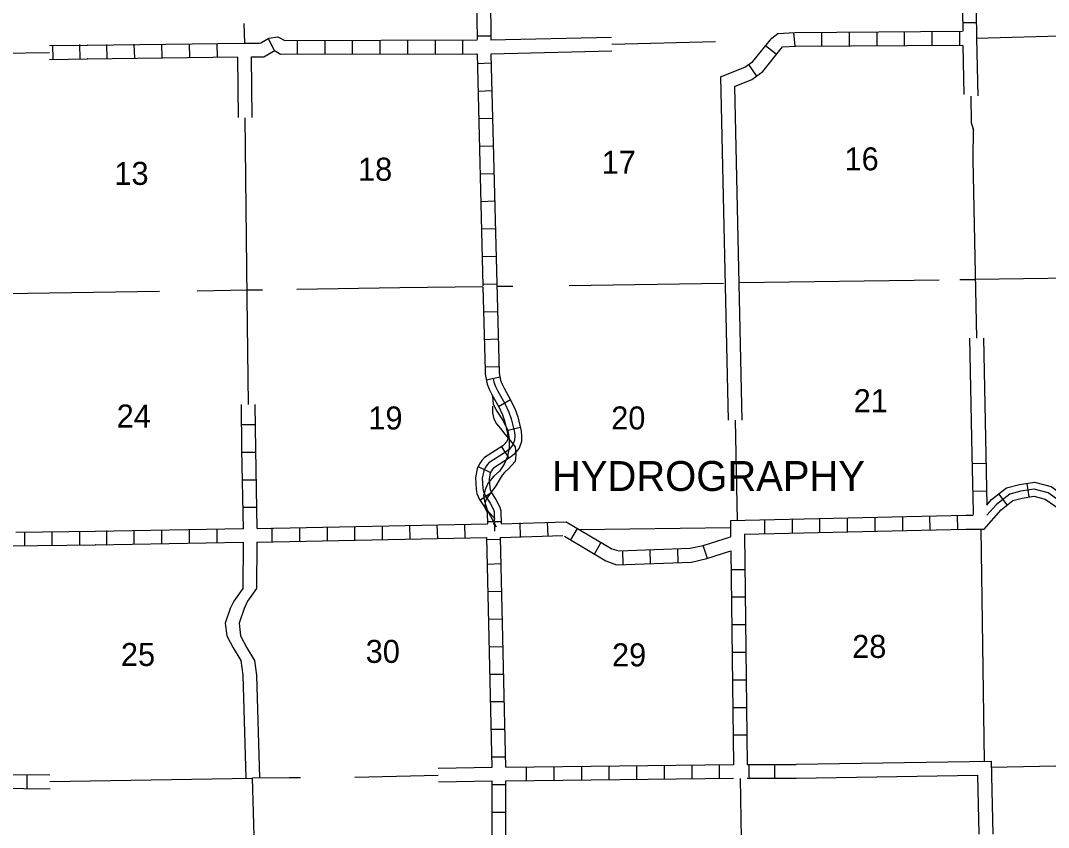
# Model space of a CAD drawing. Extents: x 1801812 to 2342521, y 16392469 to 16767754.
# Drawn here: x 1992721 to 2015082, y 16442882 to 16460423 of the extents above; entities that cross this region are included whole.
import ezdxf

# ---------------------------------------------------------------- set-up
doc = ezdxf.new("R2010")
doc.units = 0
for name, color, linetype in [('L10', 7, 'Continuous'), ('L11', 7, 'Continuous'), ('L13', 7, 'Continuous'), ('L14', 7, 'Continuous'), ('L63', 7, 'Continuous'), ('L8', 7, 'Continuous')]:
    doc.layers.add(name, color=color, linetype=linetype)

msp = doc.modelspace()

# ---------------------------------------------------------------- linework, layer by layer
at = {"layer": 'L10'}
for p, q in [((2013520, 16460042), (2013520, 16460042)), ((2007950, 16459198), (2008114, 16451736)), ((2008253, 16458992), (2008414, 16451737)), ((2013364, 16453517), (2013418, 16450989)), ((2013667, 16453521), (2013719, 16450992)), ((2013834, 16444323), (2013870, 16442734)), ((2013537, 16444017), (2013570, 16442734))]:
    msp.add_line(p, q, dxfattribs=at)
for points in [[(2013220, 16459884), (2013241, 16458817)], [(2013520, 16460042), (2013543, 16458784)]]:
    msp.add_lwpolyline(points, dxfattribs=at)
at = {"layer": 'L11'}
for p, q in [((2002945, 16460001), (2005576, 16460064)), ((1997760, 16458314), (1997745, 16459634)), ((2002954, 16459701), (2005583, 16459763)), ((1997460, 16458314), (1997445, 16459626)), ((2001806, 16444170), (2002978, 16444192)), ((2001814, 16443870), (2002979, 16443892))]:
    msp.add_line(p, q, dxfattribs=at)
for points in [[(1997562, 16449084), (1997557, 16448073), (1997358, 16447798), (1997282, 16447645), (1997175, 16447324), (1997205, 16447049), (1997343, 16446789), (1997511, 16446514), (1997557, 16446193), (1997618, 16443951)], [(1997862, 16449084), (1997857, 16448073), (1997658, 16447798), (1997582, 16447645), (1997475, 16447324), (1997505, 16447049), (1997643, 16446789), (1997811, 16446514), (1997857, 16446193), (1997918, 16443959)], [(2009595, 16444254), (2013834, 16444323)], [(2009595, 16443954), (2013537, 16444017)]]:
    msp.add_lwpolyline(points, dxfattribs=at)
at = {"layer": 'L13'}
for p, q in [((1997579, 16460359), (1997595, 16459934)), ((2013512, 16460042), (2016761, 16460126)), ((2005580, 16459913), (2007841, 16459967)), ((1992310, 16459715), (1993353, 16459730)), ((1997654, 16454402), (1997610, 16458312)), ((2013445, 16458069), (2013437, 16457402)), ((2013439, 16458080), (2013448, 16458038)), ((2013437, 16457398), (2013517, 16453519)), ((2004653, 16454667), (2008012, 16454717)), ((2008362, 16454726), (2012703, 16454784)), ((2013155, 16454792), (2013490, 16454792)), ((2013490, 16454798), (2016645, 16454842)), ((1992390, 16454490), (1995745, 16454542)), ((1996562, 16454551), (1997652, 16454570)), ((1997652, 16454567), (1997987, 16454567)), ((1998729, 16454584), (2000970, 16454617)), ((2000970, 16454617), (2002779, 16454642)), ((2003087, 16454651), (2003429, 16454651)), ((1997677, 16452075), (1997654, 16454402)), ((2008264, 16451736), (2008312, 16449556)), ((2004878, 16449359), (2008162, 16449401)), ((2013611, 16449367), (2013685, 16444320)), ((2013837, 16444192), (2017289, 16444265)), ((1999995, 16443976), (2001809, 16444017)), ((1993361, 16443877), (1997770, 16443953)), ((1997770, 16443957), (1998562, 16443967)), ((1997812, 16442455), (1997770, 16443957)), ((1998562, 16443967), (1998812, 16443967)), ((2008378, 16443949), (2008395, 16442640))]:
    msp.add_line(p, q, dxfattribs=at)
msp.add_lwpolyline([(2013393, 16458781), (2013404, 16458203), (2013442, 16458068)], dxfattribs=at)
at = {"layer": 'L8'}
for p, q in [((2002595, 16465001), (2002654, 16460009)), ((2002895, 16465009), (2002954, 16460001)), ((2013212, 16460617), (2013220, 16460192)), ((2013512, 16460617), (2013520, 16460042)), ((2013212, 16460384), (2013512, 16460384)), ((2002654, 16460092), (2002954, 16460092)), ((2009570, 16459867), (2009545, 16460167)), ((2010153, 16459867), (2010153, 16460167)), ((2010753, 16459876), (2010753, 16460176)), ((2011353, 16459876), (2011353, 16460176)), ((2011953, 16459884), (2011953, 16460184)), ((2012553, 16459884), (2012553, 16460184)), ((2013153, 16459892), (2013153, 16460192)), ((1993352, 16459880), (1994179, 16459892)), ((1993433, 16459592), (1993425, 16459892)), ((1994017, 16459601), (1994008, 16459901)), ((1994170, 16459892), (1997595, 16459934)), ((1994179, 16459892), (1994170, 16459892)), ((1994604, 16459601), (1994595, 16459901)), ((1995204, 16459609), (1995195, 16459909)), ((1995804, 16459609), (1995795, 16459909)), ((1996404, 16459617), (1996395, 16459917)), ((1997004, 16459626), (1996995, 16459926)), ((1997595, 16459934), (1997912, 16459934)), ((1997912, 16459934), (1997945, 16459942)), ((1998245, 16459767), (1998112, 16460034)), ((1998470, 16459992), (2002654, 16460001)), ((1998745, 16459692), (1998745, 16459992)), ((1999345, 16459692), (1999345, 16459992)), ((1999945, 16459692), (1999945, 16459992)), ((2000545, 16459692), (2000545, 16459992)), ((2001145, 16459701), (2001145, 16460001)), ((2001745, 16459701), (2001745, 16460001)), ((2002345, 16459701), (2002345, 16460001)), ((2009162, 16459692), (2008928, 16459876)), ((1994170, 16459592), (1997445, 16459634)), ((1997745, 16459634), (1998012, 16459634)), ((1998379, 16459692), (2002645, 16459701)), ((1993354, 16459580), (1994179, 16459592)), ((1994179, 16459592), (1994170, 16459592)), ((2002662, 16459492), (2002962, 16459501)), ((2008737, 16459217), (2008562, 16459467)), ((2002679, 16458892), (2002979, 16458901)), ((2002695, 16458292), (2002995, 16458301)), ((2002704, 16457692), (2003004, 16457701)), ((2002720, 16457092), (2003020, 16457101)), ((2002737, 16456492), (2003037, 16456501)), ((2002754, 16455892), (2003054, 16455901)), ((2002770, 16455292), (2003070, 16455301)), ((2002779, 16454692), (2003079, 16454701)), ((2002795, 16454092), (2003095, 16454101)), ((2002812, 16453492), (2003112, 16453501)), ((2002829, 16452892), (2003129, 16452901)), ((2002855, 16452616), (2003147, 16452676)), ((1997537, 16451101), (1997527, 16452075)), ((1997837, 16451101), (1997827, 16452076)), ((2003121, 16452035), (2003380, 16452182)), ((1997829, 16451634), (1997529, 16451634)), ((2003300, 16451511), (2003590, 16451582)), ((2003181, 16451159), (2003342, 16450908)), ((1997570, 16449376), (1997537, 16451101)), ((1997837, 16451034), (1997537, 16451034)), ((1997870, 16449384), (1997837, 16451101)), ((2013418, 16450989), (2013445, 16449742)), ((2013719, 16450992), (2013742, 16449891)), ((2002676, 16450725), (2002945, 16450595)), ((2013420, 16450792), (2013720, 16450801)), ((1997845, 16450434), (1997545, 16450434)), ((2014665, 16450067), (2014619, 16450362)), ((2002712, 16449997), (2002959, 16450164)), ((2013437, 16450192), (2013737, 16450201)), ((2014187, 16449897), (2014002, 16450131)), ((1997862, 16449834), (1997562, 16449834)), ((2008162, 16449552), (2013287, 16449667)), ((2008912, 16449276), (2008912, 16449576)), ((2009512, 16449284), (2009512, 16449584)), ((2010112, 16449301), (2010112, 16449601)), ((2010712, 16449309), (2010712, 16449609)), ((2011312, 16449326), (2011312, 16449626)), ((2011912, 16449334), (2011912, 16449634)), ((2012512, 16449351), (2012503, 16449651)), ((2013112, 16449367), (2013103, 16449667)), ((2013287, 16449667), (2013445, 16449667)), ((2013445, 16449742), (2013445, 16449734)), ((2013445, 16449734), (2013445, 16449684)), ((1994345, 16449326), (1997570, 16449384)), ((1995795, 16449051), (1995795, 16449351)), ((1996395, 16449059), (1996395, 16449359)), ((1996995, 16449067), (1996995, 16449367)), ((1997870, 16449384), (2002876, 16449484)), ((1998195, 16449092), (1998195, 16449392)), ((1998795, 16449101), (1998795, 16449401)), ((1999395, 16449117), (1999395, 16449417)), ((1999995, 16449126), (1999995, 16449426)), ((2000595, 16449142), (2000595, 16449442)), ((2001195, 16449151), (2001187, 16449451)), ((2001795, 16449159), (2001787, 16449459)), ((2002395, 16449176), (2002387, 16449476)), ((2002876, 16449532), (2003174, 16449536)), ((2003176, 16449484), (2004593, 16449526)), ((2003595, 16449201), (2003587, 16449501)), ((2004195, 16449217), (2004187, 16449517)), ((2004692, 16449134), (2004837, 16449384)), ((2008162, 16449552), (2008166, 16449199)), ((2008470, 16449259), (2013287, 16449367)), ((2013287, 16449367), (2013681, 16449367)), ((1992620, 16449301), (1994354, 16449326)), ((1992812, 16449009), (1992812, 16449309)), ((1993412, 16449017), (1993412, 16449309)), ((1994012, 16449017), (1994012, 16449317)), ((1994595, 16449034), (1994595, 16449334)), ((1995195, 16449042), (1995195, 16449342)), ((1997862, 16449084), (2002862, 16449184)), ((2002978, 16444192), (2002862, 16449184)), ((2003162, 16449142), (2002862, 16449134)), ((2003162, 16449184), (2004520, 16449226)), ((2003279, 16444192), (2003162, 16449184)), ((2008470, 16449259), (2008528, 16444251)), ((1992470, 16449001), (1994354, 16449026)), ((1994345, 16449026), (1997562, 16449084)), ((1994354, 16449026), (1994345, 16449026)), ((2005203, 16448826), (2005353, 16449084)), ((2006428, 16448617), (2006420, 16448917)), ((2007028, 16448642), (2007020, 16448942)), ((2007662, 16448726), (2007570, 16449009)), ((2005828, 16448601), (2005820, 16448892)), ((2008170, 16448892), (2008228, 16444242)), ((2003179, 16448609), (2002879, 16448601)), ((2008178, 16448492), (2008478, 16448492)), ((2003195, 16448009), (2002895, 16448001)), ((2008187, 16447892), (2008487, 16447892)), ((2003204, 16447409), (2002904, 16447401)), ((2008195, 16447292), (2008495, 16447292)), ((2003220, 16446809), (2002920, 16446801)), ((2008195, 16446692), (2008495, 16446692)), ((2003229, 16446209), (2002929, 16446209)), ((2008203, 16446092), (2008503, 16446092)), ((2003245, 16445609), (2002945, 16445609)), ((2008212, 16445492), (2008512, 16445492)), ((2003254, 16445009), (2002954, 16445009)), ((2008220, 16444892), (2008520, 16444892)), ((2003270, 16444409), (2002970, 16444409)), ((2003279, 16444192), (2008220, 16444251)), ((2003729, 16443901), (2003729, 16444201)), ((2004328, 16443901), (2004328, 16444201)), ((2004928, 16443909), (2004928, 16444209)), ((2005528, 16443917), (2005528, 16444217)), ((2006128, 16443926), (2006128, 16444226)), ((2006728, 16443934), (2006728, 16444234)), ((2007328, 16443942), (2007328, 16444242)), ((2007928, 16443942), (2007928, 16444242)), ((2008528, 16444251), (2009595, 16444251)), ((2008570, 16443951), (2008570, 16444251)), ((2009128, 16443951), (2009128, 16444251)), ((1992071, 16444034), (1993358, 16444023)), ((1992862, 16443726), (1992862, 16444026)), ((2002979, 16442542), (2002979, 16443892)), ((2003279, 16443809), (2002979, 16443809)), ((2003279, 16443892), (2008228, 16443951)), ((2003279, 16442542), (2003279, 16443892)), ((2008528, 16443951), (2009595, 16443951)), ((1992071, 16443734), (1993364, 16443723)), ((2003279, 16443209), (2002979, 16443209))]:
    msp.add_line(p, q, dxfattribs=at)
for points in [[(2007950, 16459198), (2008478, 16459409), (2008653, 16459534), (2009062, 16460042), (2009195, 16460142)], [(2009195, 16460142), (2009562, 16460167), (2013212, 16460192)], [(1997945, 16459942), (1998120, 16460042), (1998320, 16460067), (1998470, 16459992)], [(2009295, 16459851), (2009578, 16459867), (2013220, 16459892)], [(1998012, 16459634), (1998220, 16459759), (1998262, 16459767), (1998379, 16459692)], [(2002654, 16459701), (2002779, 16454659)], [(2002954, 16459692), (2003130, 16452764)], [(2008253, 16458992), (2008628, 16459142), (2008870, 16459317), (2009295, 16459851)], [(2002779, 16454634), (2002829, 16452817), (2002829, 16452737)], [(2002829, 16452737), (2002874, 16452518), (2002914, 16452410), (2002974, 16452292), (2003123, 16452029), (2003203, 16451855), (2003248, 16451723), (2003315, 16451448), (2003321, 16451383), (2003318, 16451329), (2003299, 16451272), (2003243, 16451204), (2003209, 16451178), (2002811, 16450923), (2002755, 16450861), (2002706, 16450788), (2002653, 16450679), (2002615, 16450486), (2002629, 16450228), (2002647, 16450138), (2002702, 16450010), (2002805, 16449858), (2002868, 16449736), (2002873, 16449719), (2002876, 16449484)], [(2003130, 16452764), (2003163, 16452602), (2003189, 16452532), (2003239, 16452434), (2003390, 16452166), (2003482, 16451966), (2003536, 16451806), (2003611, 16451499), (2003622, 16451388), (2003615, 16451272), (2003567, 16451125), (2003453, 16450987), (2003382, 16450932), (2003008, 16450693), (2002992, 16450675), (2002966, 16450637), (2002940, 16450583), (2002916, 16450464), (2002927, 16450266), (2002935, 16450228), (2002967, 16450154), (2003063, 16450011), (2003148, 16449848), (2003172, 16449764), (2003176, 16449484)], [(2003001, 16452646), (2003018, 16452560), (2003052, 16452471), (2003107, 16452363), (2003256, 16452098), (2003343, 16451911), (2003392, 16451765), (2003463, 16451474), (2003472, 16451386), (2003466, 16451300), (2003433, 16451198), (2003348, 16451096), (2003295, 16451055), (2002910, 16450808), (2002874, 16450768), (2002836, 16450712), (2002797, 16450631), (2002766, 16450475), (2002778, 16450247), (2002791, 16450183), (2002834, 16450082), (2002934, 16449935), (2003008, 16449792), (2003023, 16449741), (2003028, 16449326), (2003028, 16449326)], [(2002984, 16452251), (2003001, 16452087), (2003079, 16451934), (2003217, 16451718), (2003322, 16451514), (2003352, 16451330), (2003352, 16451139), (2003314, 16450948), (2003238, 16450780), (2003138, 16450628), (2003013, 16450521), (2002894, 16450375), (2002833, 16450245), (2002795, 16450100), (2002810, 16449978), (2002873, 16449784), (2003066, 16449418)], [(2002986, 16452038), (2002990, 16451893), (2003014, 16451766), (2003072, 16451656), (2003162, 16451553), (2003256, 16451435), (2003369, 16451292), (2003483, 16451157), (2003495, 16450981), (2003482, 16450834), (2003336, 16450678), (2003246, 16450595), (2003198, 16450541), (2003130, 16450433), (2003059, 16450307), (2002961, 16450168), (2002884, 16450067), (2002839, 16450007), (2002829, 16449937), (2002818, 16449870), (2002829, 16449836), (2002857, 16449776), (2002897, 16449740), (2003030, 16449608), (2003011, 16449464)], [(2013742, 16449891), (2013845, 16450008), (2014171, 16450266), (2014453, 16450336), (2014780, 16450388), (2015144, 16450297), (2015396, 16450111), (2015639, 16449934), (2015851, 16449691)], [(2013681, 16449367), (2014052, 16449790), (2014306, 16449990), (2014513, 16450042), (2014766, 16450082), (2015014, 16450020), (2015219, 16449870), (2015435, 16449711), (2015715, 16449390)], [(2015653, 16449689), (2015537, 16449822), (2015308, 16449990), (2015079, 16450159), (2014773, 16450235), (2014483, 16450189), (2014239, 16450128), (2013949, 16449899), (2013745, 16449667)], [(2004593, 16449526), (2005587, 16448942), (2005737, 16448892), (2007287, 16448951), (2007570, 16449009), (2008166, 16449199)], [(2004553, 16449217), (2005453, 16448676), (2005687, 16448592), (2007320, 16448651), (2007653, 16448726), (2008170, 16448892)]]:
    msp.add_lwpolyline(points, dxfattribs=at)

# ---------------------------------------------------------------- texts
at = {"layer": 'L14'}
for s, p in [('16', (2010645, 16457167)), ('18', (2000062, 16456942)), ('17', (2005362, 16457092)), ('13', (1994762, 16456851)), ('21', (2010845, 16451909)), ('24', (1994812, 16451576)), ('19', (2000287, 16451534)), ('20', (2005570, 16451534)), ('25', (1994904, 16446392)), ('30', (2000229, 16446459)), ('29', (2005587, 16446384)), ('28', (2010812, 16446567))]:
    msp.add_text(s, height=500, rotation=360, dxfattribs=at).set_placement(p)
at = {"layer": 'L63'}
msp.add_text('HYDROGRAPHY         ', height=650.03, rotation=359.9992, dxfattribs=at).set_placement((2004281, 16450197))

doc.saveas('drawing.dxf')
